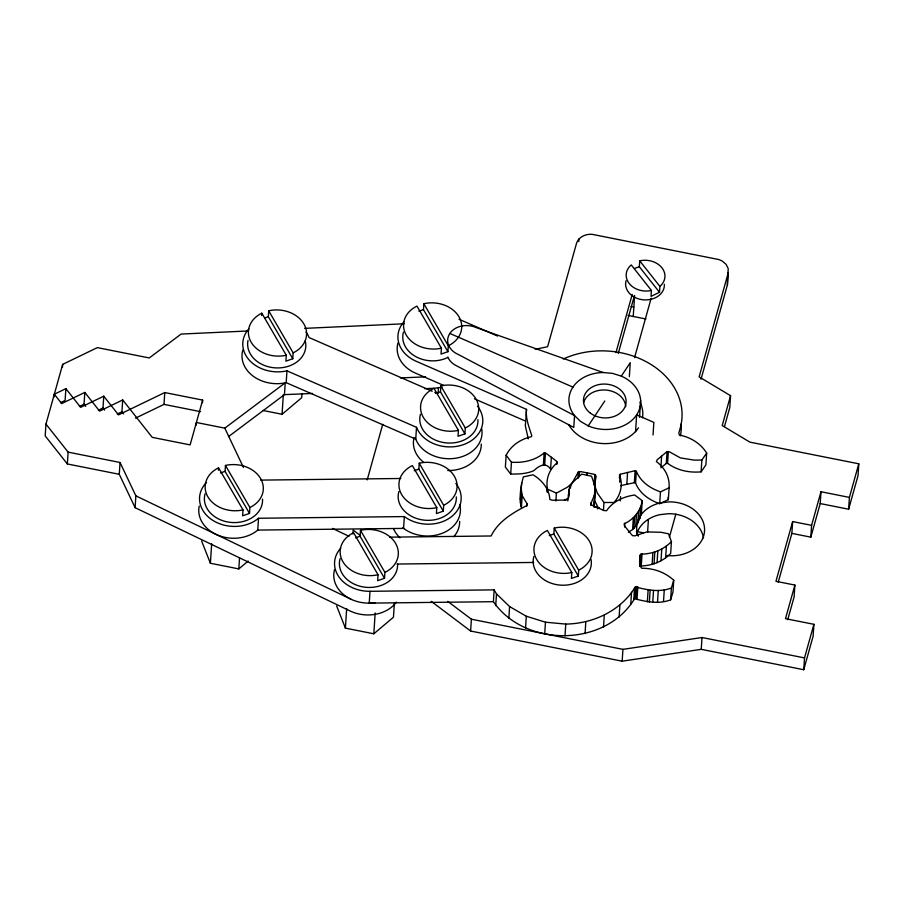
<?xml version="1.0" encoding="UTF-8"?>
<svg xmlns="http://www.w3.org/2000/svg" width="904" height="904" viewBox="0 0 904 904"><rect width="100%" height="100%" fill="white"/><g stroke="black" fill="none" stroke-linecap="round" stroke-linejoin="round"><path stroke-width="1.36" d="M701.018 379.262L727.404 284.929L727.969 272.556M727.404 284.929L728.228 268.624L726.149 264.397L722.251 261.053L718.906 259.561L592.097 234.328C585.815 233.831 578.944 236.746 576.628 242.95L547.609 346.729L535.191 349.294M248.487 330.954L181.128 334.062L149.273 357.95L97.349 347.622L62.67 364.368L45.968 424.089L45.2 435.909L67.348 463.955L119.271 474.295L135.103 507.675L350.029 610.946A33.968 26.917 3.7 0 0 396.381 602.143M54.15 396.856L54.319 394.223L65.879 388.652L80.637 407.342L103.757 396.189L118.526 414.879L164.765 392.562L202.654 400.099L202.485 402.721M62.5 366.99L62.67 364.368M65.879 388.652L65.111 400.472L60.489 402.698M67.348 463.955L68.116 452.136L45.968 424.089M85.699 406.314L84.049 404.235L84.818 392.415L61.698 403.579L54.319 394.223M104.638 410.077L102.999 408.009L103.757 396.189M123.577 413.851L121.938 411.772L122.707 399.952L99.587 411.117L84.818 392.415M119.271 474.295L120.04 462.475L68.116 452.136M135.103 507.675L135.871 495.855L120.04 462.475M135.51 418.134L163.997 404.382L164.765 392.562M196.213 425.117L196.383 422.496L224.802 428.146L285.223 382.821L284.455 394.641L228.509 436.609M248.114 561.068L238.814 568.91L210.395 563.26L211.66 543.79M218.418 470.204L218.576 467.831L243.018 509.89L242.634 515.8L249.515 513.415L249.899 507.506A29.12 23.075 3.7 0 0 260.589 478.521A29.12 23.075 3.7 0 0 225.458 465.447L225.073 471.357L249.515 513.415M238.814 568.91L239.537 557.791M261.674 315.552L261.832 313.191L286.274 355.249L285.89 361.159L292.772 358.764L293.156 352.854A29.12 23.075 3.7 0 0 303.846 323.881A29.12 23.075 3.7 0 0 268.703 310.806L268.33 316.716L292.772 358.764M199.219 506.082A33.968 26.917 3.7 0 0 217.853 535.179A33.968 26.917 3.7 0 0 257.764 530.083L258.521 518.263L404.348 516.579A33.968 26.917 3.7 0 0 449.096 518.387A33.968 26.917 3.7 0 0 455.853 483.437M263.12 410.495L282.071 414.269L283.325 394.799M286.952 370.843L416.507 427.309L415.738 439.129L286.184 382.663L286.952 370.843A33.968 26.917 3.7 0 1 249.357 360.21A33.968 26.917 3.7 0 1 248.871 328.819M301.97 393.534L301.699 397.703L282.071 414.269M394.359 603.318L393.455 617.217L373.827 633.794L345.407 628.133L346.673 608.674M352.899 534.038L353.159 530.094L359.916 535.191M384.528 578.289L360.086 536.23L360.47 530.32A29.12 23.075 3.7 0 1 395.602 543.394A29.12 23.075 3.7 0 1 384.912 572.379L384.528 578.289L377.646 580.673L378.03 574.763L353.588 532.716A29.12 23.075 3.7 0 0 342.887 561.7A29.12 23.075 3.7 0 0 378.03 574.763M340.65 548.276A33.968 26.917 3.7 0 0 338.74 576.639A33.968 26.917 3.7 0 0 370.007 591.306L369.239 603.126L493.392 601.691C525.111 647.603 605.171 647.354 634.551 598.787C646.236 601.623 658.44 604.539 670.632 599.815L672.971 592.041L673.729 580.221C664.948 572.187 653.456 568.119 641.637 568.254L640.529 566.412L639.942 556.028L640.846 554.175C652.259 554.039 663.412 549.948 671.423 541.586L668.519 533.812L661.039 532.286L646.835 531.925L634.958 535.835L632.427 535.631L624.517 525.902L624.11 523.913C633.501 519.484 640.721 511.201 642.213 500.669L634.653 495.008C623.636 496.59 612.935 501.313 606.561 510.749L604.03 510.545L592.414 505.483L590.809 503.89L595.148 493.188L594.821 485.086L595.872 476.431L594.832 474.566L593.612 474.171L580.831 471.628L578.345 471.944L569.373 488.058L567.836 500.918M373.827 633.794L375.171 612.935M404.348 516.579L403.579 528.399L257.764 530.083M447.909 351.69L423.467 309.631L423.84 303.721A29.12 23.075 3.7 0 1 458.983 316.796A29.12 23.075 3.7 0 1 448.294 345.78L447.909 351.69L441.028 354.085L441.412 348.176L416.97 306.117A29.12 23.075 3.7 0 0 406.269 335.101A29.12 23.075 3.7 0 0 441.412 348.176M443.299 511.178L418.846 469.119L419.23 463.21A29.12 23.075 3.7 0 1 454.373 476.284A29.12 23.075 3.7 0 1 443.672 505.268L443.299 511.178L436.417 513.562L436.79 507.652L412.348 465.594A29.12 23.075 3.7 0 0 401.658 494.578A29.12 23.075 3.7 0 0 436.79 507.652M438.101 393.285L438.463 387.726M464.916 433.886L440.463 391.827L440.847 385.918A29.12 23.075 3.7 0 1 475.99 398.992A29.12 23.075 3.7 0 1 465.289 427.976L464.916 433.886L458.034 436.27L458.418 430.361L433.965 388.302A29.12 23.075 3.7 0 0 423.275 417.286A29.12 23.075 3.7 0 0 458.418 430.361M792.65 521.574L791.881 533.394L810.831 537.157L811.589 525.337L792.65 521.574L775.948 581.295L794.887 585.069L785.497 618.664L813.905 624.314L813.137 636.134L803.746 669.728L701.233 649.332L622.167 661.186L470.622 631.037L471.391 619.217L447.74 601.386M493.392 601.691L494.149 589.871L370.007 591.306M495.72 605.703L496.488 593.883L494.149 589.871M404.031 321.677A33.968 26.917 3.7 0 0 416.224 361.295L526.523 409.376C525.371 418.36 529.19 427.287 531.801 435.751L531.326 436.711C520.715 439.095 511.144 445.333 506.138 455.254L505.37 467.074L510.692 474.046C518.489 474.137 526.614 473.888 533.846 470.656C538.852 465.888 545.688 461.661 550.592 469.086L551.361 457.266M510.692 474.046L511.461 462.226L506.138 455.254M508.839 618.392L509.596 606.573L496.488 593.883M521.054 487.584L522.173 495.618L521.416 507.438C518.896 497.494 520.681 486.634 523.359 476.871L533.077 474.803C541.982 480.261 549.236 488.702 549.858 499.471L552.231 500.24L565.294 500.093L566.593 499.923L568.006 498.296M520.399 503.178L521.156 490.646M521.325 488.013L521.664 482.77M525.846 419.885L526.523 409.376M520.885 505.856L521.653 494.036M526.761 506.217L526.93 503.596L522.173 495.618M525.54 628.054L526.297 616.234L509.596 606.573M543.372 464.746L544.14 452.927L546.536 453.65L556.186 460.882L557.226 462.746C549.406 469.119 545.496 479.052 547.474 489.087L556.401 493.121L567.61 487.075L581.701 474.137L591.566 476.227L597.25 492.962L603.962 502.488L603.454 510.364M544.683 464.859L545.451 453.04M546.637 490.951L546.807 488.318M547.338 492.488L547.508 489.855M544.694 634.02L545.462 622.201L526.297 616.234M556.853 464.34L557.022 461.707M555.892 500.997L556.401 493.121M578.311 576.051L553.858 533.993L554.242 528.083A29.12 23.075 3.7 0 1 589.385 541.157A29.12 23.075 3.7 0 1 578.684 570.141L578.311 576.051L571.43 578.436L571.814 572.526L547.361 530.467A29.12 23.075 3.7 0 0 536.671 559.452A29.12 23.075 3.7 0 0 571.814 572.526M578.786 241.549L578.955 238.927M568.424 496.183L568.853 489.618M568.785 497.256L569.034 493.313M570.469 488.216L570.639 485.584M564.989 635.907L565.757 624.088C593.261 623.636 620.732 610.844 635.32 586.967C647.004 589.803 659.208 592.719 671.401 587.995L673.729 580.221M577.916 478.51L578.345 471.944M579.181 476.77L579.52 471.515M587.046 475.527L587.216 472.894M590.775 505.483L590.945 502.85M593.679 484.555L593.849 481.934M594.154 485.075L594.832 474.566M585.057 633.557L585.815 621.737M595.069 484.589L595.668 475.391M594.414 495.923L594.922 488.036M594.798 494.77L594.03 506.59L594.346 499.799M594.38 505.008L595.329 490.499M603.51 627.15L604.279 615.33M619.263 477.741L620.167 474.272L633.817 471.007L636.337 471.278C640.552 481.719 650.078 488.307 660.474 491.855L669.096 487.832C669.954 477.301 664.734 467.684 656.394 461.594L657.219 459.718L667.062 451.627L669.581 451.898L680.384 457.899L694.385 460.147L701.854 460.034L706.668 453.073C700.577 443.288 690.441 437.197 679.322 435.005L678.836 433.016L680.249 427.976A78.117 61.89 3.7 0 0 649.309 363.453A78.117 61.89 3.7 0 0 563.237 359.035M619.658 482.148L620.167 474.272M629.353 376.674L630.257 362.673L621.319 376.12A35.911 28.453 3.7 0 1 636.642 414.879L635.557 431.671M633.241 316.615L634.585 295.755M659.502 292.286L639.331 266.748L639.716 260.838A19.413 15.379 3.7 0 1 661.909 267.765A19.413 15.379 3.7 0 1 659.886 286.376L659.502 292.286L651.038 296.376L651.422 290.466L631.252 264.928A19.413 15.379 3.7 0 0 629.218 283.54A19.413 15.379 3.7 0 0 651.422 290.466M626.822 484.25L627.579 472.43M624.63 527.021L624.879 523.077M619.104 617.116L619.873 605.296M622.167 661.186L622.935 649.366L702.001 637.512L804.515 657.909L803.746 669.728M669.096 487.832L668.338 499.652L659.705 503.675C649.321 500.127 639.795 493.539 635.58 483.098L634.348 482.691L635.116 470.871M639.546 417.377L640.642 400.585M628.359 532.23L632.597 529.552L633.365 517.732M635.58 483.098L636.337 471.278M632.597 529.552L633.907 528.343L634.676 516.523M633.907 528.343L635.761 526.128L636.529 514.308M630.777 604.143L631.534 592.323M635.761 526.128L637.862 522.794L638.619 510.975M633.783 599.612L634.551 587.792M634.551 598.787L635.32 586.967M637.862 522.794L639.862 518.252L640.631 506.432M635.749 598.38L636.518 586.56M642.213 500.669L641.444 512.489L639.862 518.252M637.06 598.516L637.828 586.696M639.569 562.876L640.077 554.999M639.896 566.48L640.235 561.226M640.846 554.175L640.077 565.994C651.501 565.859 662.643 561.768 670.666 553.406L671.423 541.586M641.275 565.588L642.043 553.768M653.038 434.982L653.852 422.383L636.642 414.879A35.911 28.453 3.7 0 1 588.255 425.874L580.571 421.433L574.548 415.603L458.125 354.402A19.413 15.379 3.7 0 1 449.842 333.452A19.413 15.379 3.7 0 1 476.001 327.508L603.183 372.516L612.516 373.375L621.319 376.12M647.592 532.241L648.417 519.574M647.354 601.827L648.123 590.007M649.366 602.143L650.134 590.323M652.123 564.412L652.88 552.593M654.033 563.904L654.801 552.084M660.948 466.498L661.626 455.989M652.756 602.369L653.524 590.549M659.705 503.675L660.474 491.855M657.061 562.751L657.829 550.931M660.869 467.809L666.293 463.447L667.062 451.627M657.502 602.234L658.27 590.414M661.016 560.74L661.784 548.92M706.668 453.073L705.9 464.893L701.097 471.854C689.244 472.939 677.232 470.464 667.593 463.311L668.361 451.491M665.638 557.678L666.406 545.858M663.513 601.465L664.282 589.645M670.632 599.815L671.401 587.995M701.097 471.854L701.854 460.034M701.233 649.332L702.001 637.512M728.172 273.11L699.142 376.878L730.556 395.692L729.799 407.512L724.477 426.518M794.887 585.069L794.119 596.889L787.734 619.726M820.222 503.562L820.99 491.742L849.398 497.403L848.641 509.223L820.222 503.562L810.831 537.157M730.556 395.692L722.206 425.558L749.879 442.135L858.8 463.808L858.032 475.628L848.641 509.223M619.432 475.12C623.353 484.567 620.686 494.895 614.098 502.488L603.962 502.488M525.642 422.281L525.292 425.535L528.252 438.869M520.297 499.403L520.907 494.59M620.2 500.884L620.596 496.601M202.654 400.099L190.122 444.892L152.234 437.355L122.707 399.952M367.193 479.9L382.754 424.292M615.974 352.526L632.224 294.433M618.234 353.532L634.484 295.45M634.54 357.645L651.162 298.207M669.412 537.112L675.853 514.082M778.22 582.255L791.881 533.394M811.589 525.337L820.99 491.742M804.515 657.909L813.905 624.314M849.398 497.403L858.8 463.808M588.255 425.874L604.787 400.992M564.48 500.375L566.853 498.895M79.428 406.472L84.049 404.235M98.378 410.235L102.999 408.009M117.317 414.009L121.938 411.772M544.14 452.927C535.021 460.531 523.122 463.029 511.461 462.226M264.883 317.903L268.33 316.716M418.88 311.225L423.467 309.631M634.744 268.341L639.331 266.748M435.886 393.421L440.463 391.827M220.486 472.95L225.073 471.357M414.258 470.713L418.846 469.119M355.498 537.823L360.086 536.23M594.131 507.246L596.425 506.443M549.27 535.586L553.858 533.993M620.585 485.663L634.348 482.691M666.293 463.447L667.593 463.311M304.625 328.367L404.257 323.779M400.382 377.928L425.66 376.855M284.455 394.641L312.547 393.443M424.891 388.675L433.321 388.313A33.968 26.917 3.7 0 0 441.966 386.991M260.578 480.114L400.788 478.487M389.534 537.157L491.109 535.982C498.16 521.416 512.851 512.76 526.749 505.596L526.93 503.596M397.093 564.039L533.654 562.457M545.462 622.201L565.757 624.088M631.094 306.569L633.851 307.111M628.065 315.439L645.964 318.999M163.997 404.382L200.53 411.648M636.495 531.462L643.377 532.829M471.391 619.217L622.935 649.366M459.04 319.27L497.516 336.039M449.842 333.452L572.944 387.115M443.672 385.42L415.456 373.115A33.968 26.917 3.7 0 1 397.952 342.989M474.453 398.833L525.755 421.196M432.214 391.24L309.066 337.565A33.968 26.917 3.7 0 0 306.083 332.118M434.779 392.359L437.344 393.477M332.469 528.411L349.012 536.287M135.871 495.855L350.797 599.126M431.219 601.329L470.622 631.037M639.716 260.838L659.886 286.376M598.482 508.116L594.945 501.178M423.84 303.721L448.294 345.78M554.242 528.083L578.684 570.141M440.847 385.918L465.289 427.976M419.23 463.21L443.672 505.268M268.703 310.806L293.156 352.854M360.47 530.32L384.912 572.379M225.458 465.447L249.899 507.506M224.802 428.146L243.425 467.402M336.627 605.917L345.407 628.133M201.615 541.044L210.395 563.26M668.214 497.211L668.338 499.652M603.183 372.516A35.911 28.453 3.7 0 0 574.548 415.603L573.78 427.422L457.356 366.222A19.413 15.379 3.7 0 1 447.808 356.978M583.566 402.755A21.357 16.916 3.7 0 1 606.245 390.076A21.357 16.916 3.7 0 1 625.726 406.664M599.228 507.607A19.413 15.379 3.7 0 1 597.273 508.862M664.372 284.297A19.413 15.379 3.7 0 1 643.32 299.812A19.413 15.379 3.7 0 1 626.054 280.748M477.933 419.625A29.12 23.075 3.7 0 1 446.361 442.903A29.12 23.075 3.7 0 1 420.45 414.303M456.317 496.917A29.12 23.075 3.7 0 1 424.744 520.195A29.12 23.075 3.7 0 1 398.833 491.595M591.035 559.384A29.12 23.075 3.7 0 1 561.282 585.182A29.12 23.075 3.7 0 1 533.846 556.468M447.525 357.6A29.12 23.075 3.7 0 1 415.207 356.3A29.12 23.075 3.7 0 1 403.444 332.118M397.545 564.028A29.12 23.075 3.7 0 1 365.984 587.306A29.12 23.075 3.7 0 1 340.073 558.717M243.018 509.89A29.12 23.075 3.7 0 1 207.875 496.816A29.12 23.075 3.7 0 1 218.576 467.831M262.533 499.155A29.12 23.075 3.7 0 1 230.972 522.433A29.12 23.075 3.7 0 1 205.061 493.833M481.696 428.745A33.968 26.917 3.7 0 1 455.13 458.305A33.968 26.917 3.7 0 1 415.422 438.282M481.278 444.09A33.968 26.917 3.7 0 1 447.751 470.543M423.626 462.306A33.968 26.917 3.7 0 1 414.055 437.513M459.842 504.861A33.968 26.917 3.7 0 1 442.531 533.19A33.968 26.917 3.7 0 1 402.777 527.778M459.661 521.371A33.968 26.917 3.7 0 1 453.763 536.739M399.986 537.835A33.968 26.917 3.7 0 1 393.466 528.512M286.274 355.249A29.12 23.075 3.7 0 1 251.131 342.175A29.12 23.075 3.7 0 1 261.832 313.191M305.224 340.898A29.12 23.075 3.7 0 1 277.268 367.939A29.12 23.075 3.7 0 1 248.024 340.367M375.329 602.618A33.968 26.917 3.7 0 1 334.57 569.588M681.232 423.739A78.117 61.89 3.7 0 1 680.418 435.852M638.461 427.829A38.827 30.759 3.7 0 1 602.855 443.559A38.827 30.759 3.7 0 1 568.582 424.484M640.032 402.223A38.827 30.759 3.7 0 1 642.495 417.727M258.521 518.263A33.968 26.917 3.7 0 1 211.683 519.619A33.968 26.917 3.7 0 1 206.519 482.465M477.47 406.145A33.968 26.917 3.7 0 1 463.243 444.7A33.968 26.917 3.7 0 1 416.507 427.309M286.184 382.663A33.968 26.917 3.7 0 1 242.792 350.142M636.732 534.049A33.968 26.917 3.7 0 1 659.637 514.715L668.361 513.698A33.968 26.917 3.7 0 1 703.527 537.914M667.084 555.531A33.968 26.917 3.7 0 0 704.578 530.445A33.968 26.917 3.7 0 0 669.118 501.878L660.395 502.895A33.968 26.917 3.7 0 0 637.84 521.099M638.28 536.174A33.968 26.917 3.7 0 1 637.489 522.229M590.391 413.151A21.357 16.916 3.7 0 0 625.624 405.139A21.357 16.916 3.7 0 0 598.346 384.697A21.357 16.916 3.7 0 0 590.391 413.151"/></g></svg>
